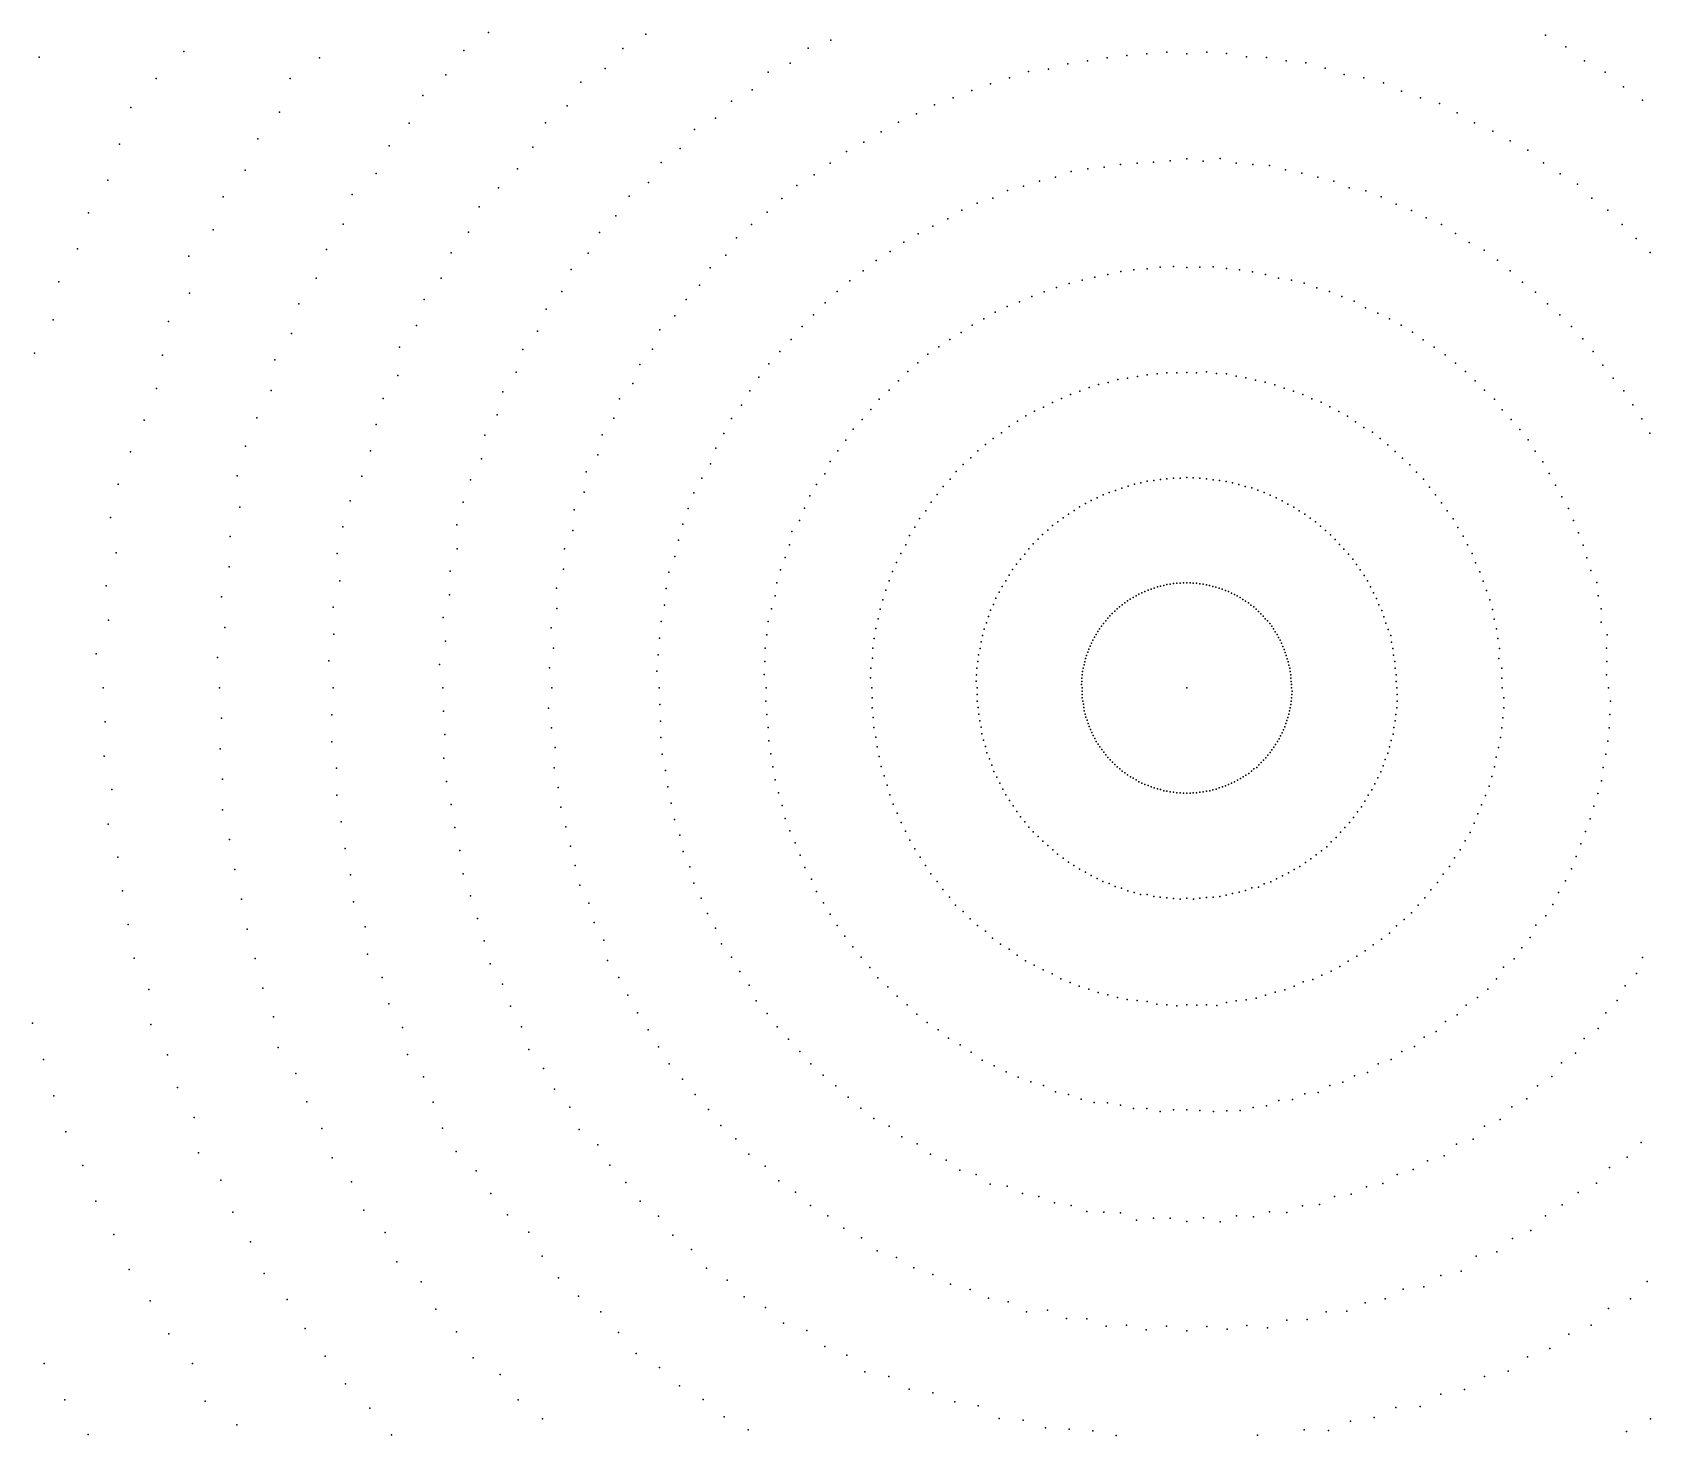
# Model space of a CAD drawing. Header units: millimetres. Extents: x -1492 to 2273, y -3124 to 2390.
# Drawn here: x -567 to 228, y -367 to 322 of the extents above; entities that cross this region are included whole.
import ezdxf

# ---------------------------------------------------------------- set-up
doc = ezdxf.new("R2010")
doc.units = ezdxf.units.MM

msp = doc.modelspace()

# ---------------------------------------------------------------- linework, layer by layer
for p in [(-342.69, 321.8, 1618.09), (-265.52, 320.96, 1622.38), (-174.77, 317.9, 1622.95), (176.13, 320.38, 1635.64), (-492.22, 312.37, 1619.26), (-354.93, 312.91, 1628.66), (-276.79, 313.95, 1630.13), (-185.78, 314.13, 1632.71), (-29.34, 310.42, 1634.53), (-19.58, 311.19, 1634.53), (-9.81, 312.02, 1636.49), (0, 311.24, 1631.58), (9.81, 312.02, 1636.49), (19.59, 311.37, 1635.51), (29.29, 309.86, 1631.58), (186.11, 314.69, 1635.64), (-563.24, 309.64, 1623.39), (-425.75, 309.33, 1619.65), (-285.49, 304.02, 1624.31), (-205.38, 302.21, 1634.66), (-194.62, 306.67, 1624.9), (-77.68, 302.55, 1637.47), (-67.9, 303.74, 1631.58), (-58.43, 306.28, 1634.53), (-48.75, 307.78, 1633.54), (-39.08, 309.34, 1634.53), (39.1, 309.53, 1635.51), (48.75, 307.78, 1633.54), (58.53, 306.83, 1637.47), (68.02, 304.29, 1634.53), (195.32, 307.77, 1630.76), (205.38, 302.21, 1634.66), (-505.87, 299.17, 1632.43), (-440.11, 299.1, 1637.72), (-363.72, 300.9, 1624.82), (-297.36, 297.36, 1637.87), (-96.35, 296.54, 1634.53), (-86.99, 299.42, 1634.53), (77.31, 301.1, 1629.61), (86.99, 299.42, 1634.53), (96.53, 297.08, 1637.47), (214.39, 295.08, 1631.73), (-374.98, 290.86, 1633.46), (-223.41, 288.02, 1630.76), (-213.36, 293.67, 1623.93), (-123.83, 286.16, 1634.53), (-114.71, 289.73, 1633.54), (-105.56, 293.19, 1633.54), (105.49, 293.02, 1632.56), (114.71, 289.73, 1633.54), (124.13, 286.85, 1638.46), (223.82, 288.54, 1633.68), (-518.28, 284.93, 1642.78), (-445.38, 282.64, 1623.45), (-304.2, 285.66, 1625.28), (-231.38, 279.69, 1623.93), (-132.6, 281.79, 1632.56), (132.84, 282.3, 1635.51), (-381.67, 277.3, 1623.86), (-314.7, 277.45, 1634), (-241.64, 274.08, 1634.66), (-150.03, 272.91, 1632.56), (-141.47, 277.65, 1633.54), (141.3, 277.32, 1631.58), (150.21, 273.23, 1634.53), (-523.96, 266.97, 1633.37), (-455.9, 269.62, 1630.11), (-391.58, 266.12, 1629.62), (-320.96, 265.52, 1622.38), (-248.63, 264.77, 1624.9), (-167.07, 263.26, 1634.53), (-158.43, 267.9, 1631.58), (158.82, 268.54, 1635.51), (167.47, 263.9, 1638.46), (-328.55, 254.85, 1619.47), (-257.91, 257.91, 1631.73), (-175.05, 257.58, 1632.56), (-48.6, 254.77, 1637.59), (-40.48, 255.56, 1633.64), (-32.47, 257.01, 1635.61), (-24.35, 257.59, 1633.64), (-16.24, 258.08, 1632.65), (-8.13, 258.77, 1634.62), (0, 259.68, 1639.56), (8.13, 258.61, 1633.64), (16.35, 259.95, 1644.5), (24.35, 257.59, 1633.64), (32.47, 257.01, 1635.61), (40.62, 256.48, 1639.56), (48.51, 254.31, 1634.62), (175.15, 257.73, 1633.54), (-529.63, 249.23, 1625.84), (-462.24, 254.12, 1623.45), (-397.86, 252.49, 1621.94), (-264.13, 248.04, 1621), (-191.34, 246.67, 1636.49), (-182.94, 251.8, 1631.58), (-80.05, 246.38, 1635.61), (-72.27, 248.77, 1635.61), (-64.39, 250.76, 1634.62), (-56.65, 253.43, 1639.56), (56.48, 252.66, 1634.62), (64.39, 250.76, 1634.62), (72.27, 248.77, 1635.61), (183.38, 252.4, 1635.51), (191.79, 247.26, 1640.42), (-473.03, 241.02, 1633.92), (-409.68, 242.28, 1638.26), (-337.8, 245.43, 1626.25), (-273.76, 241.35, 1632.71), (-198.75, 240.25, 1634.53), (-95.19, 240.43, 1632.65), (-87.91, 244.18, 1638.58), (79.76, 245.48, 1629.69), (87.86, 244.03, 1637.59), (95.48, 241.15, 1637.59), (198.87, 240.39, 1635.51), (-539.06, 233.27, 1631.49), (-347.4, 236.1, 1635.94), (-280.19, 231.79, 1626.85), (-205.95, 233.6, 1632.56), (-110.37, 234.54, 1636.6), (-102.94, 237.89, 1636.6), (102.76, 237.46, 1633.64), (110.3, 234.4, 1635.61), (117.61, 230.82, 1635.61), (206.69, 234.45, 1638.46), (-477.85, 224.86, 1625.36), (-414.15, 227.68, 1626.74), (-352.55, 223.73, 1626.25), (-288.2, 223.55, 1631.73), (-213.7, 227.57, 1636.49), (-131.87, 222.98, 1635.61), (-124.57, 226.6, 1632.65), (-117.32, 230.26, 1631.66), (125.1, 227.56, 1639.56), (131.95, 223.11, 1636.6), (213.7, 227.57, 1636.49), (-544.55, 215.6, 1626.78), (-422.34, 215.19, 1631.54), (-221.01, 221.01, 1638.46), (-138.89, 218.86, 1636.6), (138.73, 218.6, 1634.62), (146.05, 214.91, 1640.55), (220.61, 220.61, 1635.51), (-489.78, 211.95, 1642.47), (-361.11, 213.56, 1634), (-293.84, 213.49, 1624.9), (-226.2, 212.42, 1626.67), (-152.45, 209.83, 1637.59), (-145.61, 214.26, 1635.61), (-6.5, 206.82, 1637.98), (6.49, 206.57, 1636), (13, 206.64, 1638.97), (152.54, 209.96, 1638.58), (227.57, 213.7, 1636.49), (-553.6, 199.31, 1634.31), (-427.38, 201.11, 1625.78), (-365.9, 201.16, 1626.25), (-302.21, 205.38, 1634.66), (-233.89, 206.2, 1634.53), (-165.33, 199.85, 1637.59), (-158.78, 204.69, 1635.61), (-51.4, 200.18, 1636), (-45.06, 201.57, 1635.01), (-38.73, 203.01, 1636), (-32.37, 204.38, 1637.98), (-25.93, 205.29, 1637.98), (-19.45, 205.76, 1636), (-12.99, 206.52, 1637.98), (0, 206.42, 1634.01), (19.46, 205.88, 1636.99), (25.93, 205.29, 1637.98), (32.35, 204.25, 1636.99), (38.73, 203.01, 1636), (44.98, 201.21, 1632.03), (51.4, 200.18, 1636), (57.73, 198.71, 1637.98), (158.78, 204.69, 1635.61), (164.83, 199.24, 1632.65), (-489.59, 193.84, 1620.6), (-374.26, 190.69, 1635.94), (-306.67, 194.62, 1624.9), (-239.09, 197.79, 1626.67), (-171.52, 194.55, 1637.59), (-76.08, 192.16, 1636), (-70.01, 194.46, 1636), (-63.87, 196.56, 1636), (-57.66, 198.47, 1636), (63.83, 196.44, 1635.01), (70.05, 194.57, 1636.99), (76.08, 192.16, 1636), (171.21, 194.2, 1634.62), (-435.79, 188.58, 1634.42), (-314.51, 186, 1634.66), (-245.78, 190.65, 1630.6), (-183.18, 183.18, 1635.61), (-177.44, 188.96, 1636.6), (-94, 184.48, 1638.97), (-88.1, 187.23, 1637.98), (-82.03, 189.56, 1635.01), (82.18, 189.91, 1637.98), (87.84, 186.66, 1633.02), (93.77, 184.04, 1635.01), (177.12, 188.62, 1633.64), (183.18, 183.18, 1635.61), (-556.37, 180.77, 1624.9), (-499.8, 179.94, 1634.87), (-378.04, 177.89, 1627.22), (-318.66, 175.19, 1626.85), (-258.66, 175.79, 1639.44), (-251.34, 182.61, 1628.63), (-188.84, 177.34, 1635.61), (-105.27, 178, 1636.99), (-99.63, 181.22, 1636.99), (99.57, 181.11, 1636), (105.27, 178, 1636.99), (188.84, 177.34, 1635.61), (-439.42, 173.98, 1626.74), (-386.4, 167.21, 1639.81), (-194.09, 171.11, 1633.64), (-121.7, 167.51, 1638.97), (-116.24, 171.04, 1636.99), (-110.74, 174.5, 1636), (110.88, 174.71, 1637.98), (116.1, 170.83, 1635.01), (121.55, 167.3, 1636.99), (194.44, 171.42, 1636.6), (-565.67, 164.34, 1636.19), (-502.85, 163.38, 1627.26), (-447.56, 161.13, 1637.3), (-325.95, 166.08, 1636.61), (-262.16, 166.37, 1627.65), (-205.19, 159.16, 1639.56), (-199.73, 165.23, 1636.6), (-131.98, 159.54, 1638.97), (-127.13, 163.9, 1641.95), (126.83, 163.5, 1637.98), (131.9, 159.44, 1637.98), (199.6, 165.13, 1635.61), (-387.3, 153.34, 1622.38), (-329.23, 154.93, 1627.83), (-268.38, 158.72, 1634.53), (-209.96, 152.54, 1638.58), (-136.93, 155.31, 1638.97), (-33.85, 151.45, 1641.68), (-29.01, 152.07, 1637.7), (-24.2, 152.81, 1636.7), (-19.41, 153.68, 1638.7), (-14.57, 154.12, 1637.7), (-9.73, 154.6, 1638.7), (-4.86, 154.73, 1637.7), (0, 154.81, 1637.7), (4.86, 154.64, 1636.7), (9.76, 155.16, 1644.67), (14.59, 154.31, 1639.69), (19.47, 154.15, 1643.67), (24.23, 152.99, 1638.7), (29.03, 152.16, 1638.7), (33.77, 151.08, 1637.7), (136.93, 155.31, 1638.97), (204.2, 158.39, 1631.66), (209.33, 152.09, 1633.64), (-505.66, 146.91, 1620.6), (-449.48, 146.04, 1626.74), (-335.74, 145.29, 1636.61), (-271.92, 149.49, 1626.67), (-214.52, 145.79, 1637.59), (-146.14, 146.14, 1636), (-141.56, 150.75, 1636.99), (-57.06, 144.11, 1639.69), (-52.47, 145.74, 1638.7), (-47.9, 147.41, 1639.69), (-43.27, 148.93, 1640.69), (-38.5, 149.94, 1637.7), (38.52, 150.04, 1638.7), (43.22, 148.75, 1638.7), (47.84, 147.23, 1637.7), (52.44, 145.66, 1637.7), (57.02, 144.02, 1638.7), (141.56, 150.75, 1636.99), (146.14, 146.14, 1636), (214.52, 145.79, 1637.59), (-394.5, 142.03, 1633.03), (-278.49, 141.9, 1638.46), (-218.6, 138.73, 1634.62), (-155.03, 136.68, 1636), (-151.02, 141.82, 1639.97), (-74.72, 135.91, 1640.69), (-70.24, 137.85, 1636.7), (-65.91, 140.07, 1637.7), (-61.48, 142.07, 1637.7), (61.44, 141.99, 1636.7), (65.99, 140.24, 1639.69), (70.32, 138.02, 1638.7), (74.62, 135.74, 1638.7), (151.02, 141.82, 1639.97), (154.84, 136.51, 1634.01), (218.99, 138.98, 1637.59), (-511.82, 131.41, 1626.31), (-456.52, 132.63, 1636.34), (-397.82, 129.26, 1629.16), (-338.51, 134.03, 1628.81), (-281.28, 132.36, 1629.61), (-223.52, 132.19, 1639.56), (-159.24, 131.74, 1636), (-87.17, 128.27, 1640.69), (-83.1, 130.95, 1640.69), (-79.04, 133.65, 1642.68), (78.9, 133.41, 1639.69), (82.85, 130.55, 1635.71), (86.91, 127.88, 1635.71), (159.34, 131.82, 1636.99), (223.38, 132.11, 1638.58), (-344.61, 124.07, 1638.56), (-287.02, 124.2, 1639.44), (-227.29, 124.95, 1637.59), (-167.41, 121.63, 1637.98), (-163.7, 126.98, 1639.97), (-98.8, 119.43, 1639.69), (-94.94, 122.4, 1638.7), (-90.99, 125.24, 1637.7), (91.21, 125.55, 1641.68), (94.94, 122.4, 1638.7), (98.74, 119.35, 1638.7), (163.6, 126.9, 1638.97), (167.61, 121.78, 1639.97), (227.42, 125.03, 1638.58), (-518.41, 115.88, 1634.87), (-462.09, 118.64, 1642.1), (-400.73, 116.42, 1625.28), (-346.26, 112.51, 1628.81), (-289.04, 114.44, 1629.61), (-231.1, 117.75, 1637.59), (-171.25, 116.38, 1638.97), (-106.04, 112.92, 1638.7), (-102.56, 116.33, 1640.69), (102.31, 116.05, 1636.7), (105.91, 112.78, 1636.7), (171.04, 116.24, 1636.99), (-466.13, 104.19, 1644.02), (-404.91, 103.96, 1628.19), (-294.78, 106.13, 1642.38), (-233.69, 109.97, 1630.67), (-177.68, 105.08, 1634.01), (-175.03, 111.08, 1640.96), (-113.12, 106.23, 1641.68), (-109.67, 109.67, 1640.69), (109.53, 109.53, 1638.7), (112.78, 105.91, 1636.7), (174.82, 110.94, 1638.97), (177.89, 105.21, 1636), (-524.52, 100.06, 1643.43), (-351.51, 102.12, 1637.59), (-295.83, 96.12, 1630.6), (-241.88, 95.77, 1642.53), (-238.04, 103.01, 1637.59), (-181.77, 99.93, 1641.95), (-119.57, 98.92, 1641.68), (-116.19, 102.44, 1638.7), (-38, 95.98, 1640.76), (-34.9, 96.95, 1637.76), (-31.88, 98.11, 1639.76), (-28.78, 99.07, 1639.76), (-25.69, 100.04, 1641.75), (-22.5, 100.68, 1639.76), (-19.35, 101.46, 1641.75), (-16.14, 101.89, 1639.76), (-12.93, 102.35, 1639.76), (-9.71, 102.71, 1639.76), (-6.47, 102.9, 1638.76), (-3.24, 103.05, 1638.76), (0, 103.23, 1640.76), (3.24, 103.18, 1640.76), (6.48, 102.96, 1639.76), (9.7, 102.64, 1638.76), (12.91, 102.23, 1637.76), (16.13, 101.83, 1638.76), (19.32, 101.28, 1638.76), (22.5, 100.68, 1639.76), (25.66, 99.92, 1639.76), (28.75, 98.95, 1637.76), (31.9, 98.17, 1640.76), (34.92, 97.01, 1638.76), (38, 95.98, 1640.76), (116.26, 102.5, 1639.69), (119.14, 98.56, 1635.71), (181.11, 99.57, 1636), (-464.79, 88.66, 1628.66), (-410.65, 91.79, 1638.84), (-355.18, 91.19, 1640.52), (-244.77, 88.12, 1642.53), (-187.57, 88.26, 1640.96), (-185.04, 94.28, 1643.93), (-125.47, 91.16, 1640.69), (-122.47, 95, 1639.69), (-52.55, 88.85, 1640.76), (-49.73, 90.46, 1640.76), (-46.86, 91.98, 1640.76), (-43.9, 93.29, 1638.76), (-41, 94.74, 1640.76), (40.97, 94.68, 1639.76), (43.93, 93.35, 1639.76), (46.78, 91.81, 1637.76), (49.64, 90.29, 1637.76), (52.51, 88.8, 1639.76), (122.1, 94.71, 1634.71), (125.01, 90.83, 1634.71), (184.15, 93.83, 1636), (187.34, 88.16, 1638.97), (-528.32, 83.68, 1646.28), (-358.29, 80.09, 1642.47), (-300.68, 87.36, 1641.4), (-247.27, 80.34, 1641.54), (-190.02, 82.23, 1638.97), (-131.18, 83.25, 1643.67), (-128.04, 87.01, 1637.7), (-65.96, 79.73, 1644.75), (-63.31, 81.61, 1641.75), (-60.64, 83.46, 1639.76), (-58.02, 85.38, 1640.76), (-55.31, 87.16, 1640.76), (55.21, 87, 1637.76), (57.92, 85.22, 1637.76), (60.6, 83.41, 1638.76), (63.19, 81.47, 1638.76), (65.72, 79.44, 1638.76), (127.81, 86.86, 1634.71), (130.79, 83, 1638.7), (189.79, 82.13, 1636.99), (-469.55, 74.37, 1636.34), (-414.31, 79.03, 1642.72), (-301.28, 77.36, 1630.6), (-249.52, 72.49, 1640.55), (-193.79, 76.73, 1649.89), (-136.15, 74.85, 1643.67), (-133.41, 78.9, 1639.69), (-72.99, 72.99, 1640.76), (-70.75, 75.34, 1642.75), (-68.22, 77.38, 1639.76), (68.18, 77.34, 1638.76), (70.53, 75.11, 1637.76), (72.81, 72.81, 1636.76), (133.17, 78.76, 1636.7), (135.66, 74.58, 1637.7), (192.39, 76.17, 1637.98), (-525.48, 66.38, 1630.11), (-417.08, 66.06, 1644.65), (-358.06, 68.3, 1630.76), (-305.39, 68.26, 1640.42), (-251.22, 64.5, 1637.59), (-197.04, 64.02, 1639.97), (-194.93, 70.18, 1639.97), (-140.33, 66.03, 1640.69), (-137.93, 70.28, 1637.7), (-79.44, 65.72, 1638.76), (-77.53, 68.35, 1642.75), (-75.3, 70.71, 1641.75), (75.07, 70.49, 1636.76), (77.2, 68.06, 1635.77), (79.44, 65.72, 1638.76), (137.77, 70.2, 1635.71), (140.16, 65.95, 1638.7), (194.69, 70.09, 1637.98), (196.44, 63.83, 1635.01), (-469.99, 59.37, 1630.58), (-361.54, 57.26, 1637.59), (-305.91, 58.36, 1632.56), (-254.19, 56.82, 1644.5), (-199.43, 57.94, 1643.93), (-144.37, 57.16, 1642.68), (-142.42, 61.63, 1641.68), (-85.48, 58.09, 1642.75), (-83.56, 60.71, 1641.75), (-81.57, 63.27, 1640.76), (81.47, 63.19, 1638.76), (83.41, 60.6, 1638.76), (85.22, 57.92, 1637.76), (141.82, 61.37, 1634.71), (143.94, 56.99, 1637.7), (198.35, 57.63, 1635.01), (-530.38, 50.14, 1639.62), (-415.74, 52.52, 1632.06), (-309.44, 49.01, 1642.38), (-255.54, 48.75, 1642.53), (-201.15, 51.65, 1643.93), (-147.68, 47.98, 1642.68), (-146.01, 52.57, 1641.68), (-90.51, 49.76, 1641.75), (-88.85, 52.55, 1640.76), (-87.16, 55.31, 1640.76), (-18.97, 47.92, 1640.19), (-17.47, 48.53, 1641.19), (-15.94, 49.05, 1641.19), (-14.41, 49.59, 1643.19), (-12.83, 49.96, 1641.19), (-11.25, 50.33, 1641.19), (-9.68, 50.75, 1644.19), (-8.06, 50.91, 1640.19), (-6.47, 51.2, 1642.19), (-4.86, 51.41, 1643.19), (-3.24, 51.51, 1642.19), (-1.62, 51.64, 1644.19), (0, 51.54, 1640.19), (1.62, 51.55, 1641.19), (3.24, 51.44, 1640.19), (4.86, 51.41, 1643.19), (6.46, 51.14, 1640.19), (8.07, 50.97, 1642.19), (9.67, 50.69, 1642.19), (11.26, 50.36, 1642.19), (12.8, 49.86, 1638.19), (14.37, 49.47, 1639.19), (15.93, 49.02, 1640.19), (17.46, 48.5, 1640.19), (18.96, 47.9, 1639.19), (87.05, 55.24, 1638.76), (88.8, 52.51, 1639.76), (90.24, 49.61, 1636.76), (145.57, 52.41, 1636.7), (147.23, 47.84, 1637.7), (201.27, 51.68, 1644.93), (-473.85, 44.79, 1638.26), (-361.86, 45.71, 1631.73), (-256.33, 40.6, 1638.58), (-201.94, 45.14, 1637.98), (-149.11, 43.32, 1642.68), (-94.79, 41.02, 1641.75), (-93.63, 44.06, 1644.75), (-92.14, 46.95, 1643.75), (-32.92, 39.79, 1643.19), (-31.67, 40.83, 1644.19), (-30.35, 41.78, 1643.19), (-29.01, 42.68, 1642.19), (-27.69, 43.63, 1644.19), (-26.27, 44.42, 1642.19), (-24.88, 45.25, 1643.19), (-23.44, 46.01, 1643.19), (-22, 46.75, 1644.19), (-20.48, 47.33, 1641.19), (20.47, 47.31, 1640.19), (21.92, 46.58, 1638.19), (23.39, 45.9, 1639.19), (24.82, 45.14, 1639.19), (26.22, 44.34, 1639.19), (27.57, 43.44, 1637.19), (28.94, 42.58, 1638.19), (30.32, 41.73, 1641.19), (31.55, 40.68, 1638.19), (32.88, 39.74, 1641.19), (91.75, 46.75, 1636.76), (93.23, 43.87, 1637.76), (94.39, 40.85, 1634.77), (148.75, 43.22, 1638.7), (201.94, 45.14, 1637.98), (-529.23, 33.3, 1632.01), (-418.92, 39.6, 1638.84), (-365.07, 34.51, 1640.52), (-309.16, 39.06, 1633.54), (-257.94, 32.59, 1641.54), (-205.49, 32.55, 1646.91), (-203.75, 38.87, 1641.95), (-151.54, 33.87, 1642.68), (-150.4, 38.62, 1642.68), (-98.23, 31.92, 1641.75), (-97.24, 35.01, 1642.75), (-96.33, 38.14, 1646.74), (-39.74, 32.88, 1641.19), (-38.76, 34.17, 1644.19), (-37.69, 35.39, 1645.19), (-36.54, 36.54, 1644.19), (-35.33, 37.62, 1642.19), (-34.17, 38.76, 1644.19), (34.02, 38.59, 1637.19), (35.22, 37.51, 1637.19), (36.36, 36.36, 1636.19), (37.57, 35.28, 1640.19), (38.57, 34, 1636.19), (39.72, 32.86, 1640.19), (95.86, 37.95, 1638.76), (96.83, 34.86, 1635.77), (150.13, 38.55, 1639.69), (150.99, 33.75, 1636.7), (203.38, 38.8, 1638.97), (203.39, 32.21, 1630.04), (-472.23, 29.71, 1628.66), (-418.71, 26.34, 1634), (-311.91, 29.48, 1642.38), (-258.84, 24.47, 1641.54), (-206.04, 26.03, 1643.93), (-153.46, 24.31, 1643.67), (-152.53, 29.1, 1642.68), (-100.29, 25.75, 1645.75), (-99.37, 28.87, 1644.75), (-45.28, 24.89, 1644.19), (-44.45, 26.29, 1643.19), (-43.68, 27.72, 1646.19), (-42.74, 29.04, 1644.19), (-41.78, 30.35, 1643.19), (-40.8, 31.65, 1643.19), (40.73, 31.59, 1640.19), (41.73, 30.32, 1641.19), (42.61, 28.95, 1639.19), (43.49, 27.6, 1639.19), (44.37, 26.24, 1640.19), (45.06, 24.77, 1636.19), (97.76, 31.76, 1633.77), (98.83, 28.71, 1635.77), (100.17, 25.72, 1643.75), (152.07, 29.01, 1637.7), (152.72, 24.19, 1635.71), (206.41, 26.08, 1646.91), (-535.26, 16.82, 1648.18), (-363.8, 22.89, 1630.76), (-310.81, 19.55, 1632.56), (-259.48, 16.32, 1641.54), (-206.88, 19.56, 1644.93), (-154.15, 19.47, 1643.67), (-102.2, 16.19, 1644.75), (-101.46, 19.35, 1641.75), (-100.86, 22.55, 1642.75), (-49.17, 15.98, 1645.19), (-48.59, 17.49, 1643.19), (-48.01, 19.01, 1643.19), (-47.42, 20.52, 1644.19), (-46.72, 21.99, 1643.19), (-46.04, 23.46, 1644.19), (45.87, 23.37, 1638.19), (46.55, 21.91, 1637.19), (47.19, 20.42, 1636.19), (47.84, 18.94, 1637.19), (48.32, 17.4, 1634.19), (100.56, 22.48, 1637.76), (101.15, 19.3, 1636.76), (101.52, 16.08, 1633.77), (153.59, 19.4, 1637.7), (206.01, 19.47, 1637.98), (-475.72, 14.95, 1638.26), (-421.07, 13.23, 1640.78), (-366.73, 11.52, 1641.49), (-312.77, 9.83, 1640.42), (-260.18, 8.18, 1643.51), (-207.02, 13.02, 1641.95), (-155.07, 9.76, 1643.67), (-154.31, 14.59, 1639.69), (-103.02, 9.74, 1644.75), (-102.6, 12.96, 1643.75), (-51.13, 8.1, 1647.19), (-50.79, 9.69, 1645.19), (-50.4, 11.26, 1643.19), (-50.08, 12.86, 1645.19), (-49.62, 14.42, 1644.19), (48.87, 15.88, 1635.19), (49.38, 14.35, 1636.19), (49.83, 12.8, 1637.19), (50.18, 11.22, 1636.19), (50.57, 9.65, 1638.19), (50.79, 8.04, 1636.19), (102.16, 12.91, 1636.76), (102.27, 9.67, 1632.77), (153.28, 14.49, 1628.74), (154.69, 9.73, 1639.69), (206.27, 12.98, 1636), (-531.82, 0, 1636.77), (-474.84, 0, 1634.42), (-419.04, 0, 1632.06), (-365.17, 0, 1633.68), (-311.62, 0, 1633.54), (-258.9, 0, 1634.62), (-207.45, 6.52, 1642.94), (-206.43, 0, 1634.01), (-155.2, 4.88, 1642.68), (-154.53, 0, 1634.71), (-103.3, 3.25, 1642.75), (-103.21, 6.49, 1643.75), (-102.92, 0, 1635.77), (-51.64, 1.62, 1644.19), (-51.51, 3.24, 1642.19), (-51.5, 4.87, 1646.19), (-51.39, 0, 1635.19), (-51.26, 6.48, 1644.19), (0, 0, 1637), (51.04, 6.45, 1637.19), (51.16, 4.84, 1635.19), (51.35, 3.23, 1637.19), (51.36, 1.61, 1635.19), (51.39, 0, 1635.19), (102.8, 3.23, 1634.77), (102.9, 6.47, 1638.76), (103.1, 0, 1638.76), (154.73, 4.86, 1637.7), (154.81, 0, 1637.7), (206.07, 6.48, 1632.03), (207.05, 0, 1638.97), (-206.57, -6.49, 1636), (-154.45, -4.85, 1634.71), (-102.84, -6.47, 1637.76), (-102.8, -3.23, 1634.77), (-51.33, -1.61, 1634.19), (-51.26, -3.22, 1634.19), (-51.25, -4.84, 1638.19), (-50.98, -6.44, 1635.19), (0, 0, 1635), (0, 0, 1638), (0, 0, 1639), (0, 0, 1636), (0, 0, 1636), (0, 0, 1637), (0, 0, 1636), (0, 0, 1637), (0, 0, 1635), (0, 0, 1638), (0, 0, 1637), (0, 0, 1636), (0, 0, 1636), (0, 0, 1638), (0, 0, 1638), (0, 0, 1639), (0, 0, 1640), (0, 0, 1640), (0, 0, 1639), (0, 0, 1639), (0, 0, 1640), (0, 0, 1642), (0, 0, 1640), (0, 0, 1642), (0, 0, 1637), (0, 0, 1641), (0, 0, 1639), (0, 0, 1638), (0, 0, 1639), (0, 0, 1641), (0, 0, 1640), (0, 0, 1640), (0, 0, 1642), (0, 0, 1640), (0, 0, 1640), (0, 0, 1643), (0, 0, 1639), (0, 0, 1642), (0, 0, 1643), (0, 0, 1640), (0, 0, 1643), (0, 0, 1641), (0, 0, 1645), (0, 0, 1643), (0, 0, 1642), (0, 0, 1640), (0, 0, 1645), (0, 0, 1641), (0, 0, 1643), (0, 0, 1641), (0, 0, 1643), (0, 0, 1642), (0, 0, 1644), (0, 0, 1645), (0, 0, 1641), (0, 0, 1644), (0, 0, 1641), (0, 0, 1644), (0, 0, 1640), (0, 0, 1642), (0, 0, 1644), (0, 0, 1645), (0, 0, 1645), (0, 0, 1645), (0, 0, 1643), (0, 0, 1643), (0, 0, 1643), (0, 0, 1645), (0, 0, 1643), (0, 0, 1642), (0, 0, 1648), (0, 0, 1645), (0, 0, 1645), (0, 0, 1644), (0, 0, 1643), (0, 0, 1643), (0, 0, 1645), (0, 0, 1644), (0, 0, 1646), (0, 0, 1644), (0, 0, 1645), (0, 0, 1643), (0, 0, 1648), (0, 0, 1647), (0, 0, 1644), (0, 0, 1645), (0, 0, 1647), (0, 0, 1644), (0, 0, 1647), (0, 0, 1646), (0, 0, 1644), (0, 0, 1646), (0, 0, 1644), (0, 0, 1646), (0, 0, 1648), (0, 0, 1645), (0, 0, 1643), (0, 0, 1645), (0, 0, 1645), (51.33, -6.48, 1646.19), (51.44, -4.86, 1644.19), (51.6, -3.25, 1645.19), (51.71, -1.62, 1646.19), (103.28, -6.5, 1644.75), (103.37, -3.25, 1643.75), (155.67, -4.89, 1647.66), (208.08, -6.54, 1647.9), (-473.77, -14.89, 1631.54), (-419.58, -13.19, 1634.97), (-364.77, -11.46, 1632.71), (-313.33, -9.85, 1643.37), (-258.62, -8.13, 1633.64), (-206.14, -12.97, 1635), (-154.41, -9.71, 1636.7), (-153.93, -14.55, 1635.71), (-102.39, -9.68, 1634.77), (-102.1, -12.9, 1635.77), (-50.72, -8.03, 1634.19), (-50.54, -9.64, 1637.19), (-50.27, -11.24, 1639.19), (-49.87, -12.8, 1638.19), (-49.44, -14.36, 1638.19), (49.71, -14.44, 1647.19), (50.08, -12.86, 1645.19), (50.52, -11.29, 1647.19), (50.82, -9.69, 1646.19), (51.1, -8.09, 1646.19), (102.66, -12.97, 1644.75), (103.14, -9.75, 1646.74), (155.25, -14.67, 1649.65), (155.72, -9.8, 1650.64), (207.77, -13.07, 1647.9), (-530.94, -16.69, 1634.87), (-364.23, -22.92, 1632.71), (-311.75, -19.61, 1637.47), (-258.39, -16.26, 1634.62), (-205.51, -19.43, 1634.01), (-153.59, -19.4, 1637.7), (-101.58, -16.09, 1634.77), (-100.97, -19.26, 1633.77), (-100.5, -22.46, 1636.76), (-48.93, -15.9, 1637.19), (-48.41, -17.43, 1637.19), (-47.9, -18.96, 1639.19), (-47.22, -20.43, 1637.19), (-46.64, -21.95, 1640.19), (-45.84, -23.36, 1637.19), (46.1, -23.49, 1646.19), (46.81, -22.03, 1646.19), (47.48, -20.55, 1646.19), (48.19, -19.08, 1649.19), (48.71, -17.53, 1647.19), (49.17, -15.98, 1645.19), (101.29, -22.64, 1649.74), (101.65, -19.39, 1644.75), (102.39, -16.22, 1647.74), (154.71, -19.54, 1649.65), (207.38, -19.6, 1648.89), (-474.46, -29.85, 1636.34), (-419.71, -26.41, 1637.87), (-310.05, -29.31, 1632.56), (-258.22, -24.41, 1637.59), (-205.17, -25.92, 1636.99), (-152.53, -24.16, 1633.72), (-151.88, -28.97, 1635.71), (-99.8, -25.62, 1637.76), (-98.77, -28.69, 1634.77), (-45.14, -24.82, 1639.19), (-44.37, -26.24, 1640.19), (-43.47, -27.59, 1638.19), (-42.66, -28.99, 1641.19), (-41.65, -30.26, 1638.19), (-40.73, -31.59, 1640.19), (40.93, -31.75, 1648.19), (41.75, -30.33, 1642.19), (42.76, -29.06, 1645.19), (43.63, -27.69, 1644.19), (44.56, -26.35, 1647.19), (45.33, -24.92, 1646.19), (99.55, -28.92, 1647.74), (100.35, -25.77, 1646.74), (152.99, -29.18, 1647.66), (154.02, -24.39, 1649.65), (206.66, -26.11, 1648.89), (-531.39, -33.43, 1638.67), (-417.43, -39.46, 1633.03), (-364.64, -34.47, 1638.56), (-310.46, -39.22, 1640.42), (-257.48, -32.53, 1638.57), (-204.13, -32.33, 1636), (-203.14, -38.75, 1636.99), (-150.9, -33.73, 1635.71), (-149.95, -38.5, 1637.7), (-98.12, -31.88, 1639.76), (-96.89, -34.88, 1636.76), (-95.69, -37.89, 1635.77), (-39.69, -32.84, 1639.19), (-38.64, -34.07, 1639.19), (-37.53, -35.24, 1638.19), (-36.36, -36.36, 1636.19), (-35.26, -37.55, 1639.19), (-34.09, -38.67, 1640.19), (-32.8, -39.64, 1637.19), (34.38, -38.99, 1654.18), (35.44, -37.74, 1647.19), (36.56, -36.56, 1645.19), (37.74, -35.44, 1647.19), (38.85, -34.25, 1648.19), (39.79, -32.92, 1643.19), (96.39, -38.16, 1647.74), (97.42, -35.07, 1645.75), (98.65, -32.05, 1648.74), (151.13, -38.8, 1650.64), (151.91, -33.96, 1646.66), (204.49, -39.01, 1647.9), (205.74, -32.59, 1648.89), (-473.29, -44.74, 1636.34), (-363.38, -45.9, 1638.56), (-255.87, -40.53, 1635.61), (-201.94, -45.14, 1637.98), (-148.48, -43.14, 1635.71), (-94.62, -40.95, 1638.76), (-93.23, -43.87, 1637.76), (-91.81, -46.78, 1637.76), (-31.63, -40.78, 1642.19), (-30.3, -41.7, 1640.19), (-29.01, -42.68, 1642.19), (-27.65, -43.57, 1642.19), (-26.24, -44.37, 1640.19), (-24.83, -45.17, 1640.19), (-23.44, -46.01, 1643.19), (-22, -46.75, 1644.19), (-20.51, -47.39, 1643.19), (20.53, -47.45, 1645.19), (22, -46.75, 1644.19), (23.46, -46.04, 1644.19), (24.91, -45.31, 1645.19), (26.33, -44.53, 1646.19), (27.7, -43.65, 1645.19), (29.06, -42.76, 1645.19), (30.46, -41.93, 1649.19), (31.75, -40.93, 1648.19), (32.92, -39.79, 1643.19), (92.37, -47.06, 1647.74), (93.8, -44.14, 1647.74), (95.26, -41.22, 1649.74), (149.75, -43.51, 1649.65), (203.65, -45.52, 1651.87), (-527.61, -49.87, 1631.06), (-417.22, -52.71, 1637.87), (-308.52, -48.86, 1637.47), (-254.77, -48.6, 1637.59), (-200.43, -51.46, 1637.98), (-147.05, -47.78, 1635.71), (-145.74, -52.47, 1638.69), (-90.24, -49.61, 1636.76), (-88.8, -52.52, 1639.76), (-87, -55.21, 1637.76), (-18.99, -47.96, 1641.19), (-17.49, -48.59, 1643.19), (-15.95, -49.08, 1642.19), (-14.39, -49.53, 1641.19), (-12.8, -49.84, 1637.19), (-11.27, -50.43, 1644.19), (-9.68, -50.73, 1643.19), (-8.08, -51.04, 1644.19), (-6.47, -51.2, 1642.19), (-4.87, -51.54, 1647.19), (-3.24, -51.51, 1642.19), (-1.62, -51.65, 1644.19), (0, -51.64, 1643.19), (1.62, -51.65, 1644.19), (3.24, -51.54, 1643.19), (4.87, -51.47, 1645.19), (6.47, -51.23, 1643.19), (8.08, -51.04, 1644.19), (9.67, -50.69, 1642.19), (11.28, -50.46, 1645.19), (12.86, -50.08, 1645.19), (14.42, -49.62, 1644.19), (15.96, -49.11, 1643.19), (17.5, -48.62, 1644.19), (19.02, -48.04, 1644.19), (87.48, -55.51, 1646.74), (89.07, -52.68, 1644.75), (90.84, -49.94, 1647.74), (146.63, -52.79, 1648.65), (148.4, -48.22, 1650.64), (201.76, -51.8, 1648.89), (-473.31, -59.79, 1642.1), (-361.11, -57.19, 1635.64), (-307.2, -58.6, 1639.44), (-253.12, -56.58, 1637.59), (-198.59, -57.7, 1636.99), (-144.02, -57.02, 1638.69), (-142.16, -61.52, 1638.69), (-85.22, -57.92, 1637.76), (-83.46, -60.64, 1639.76), (-81.62, -63.31, 1641.75), (81.91, -63.54, 1647.74), (83.77, -60.86, 1645.75), (85.79, -58.31, 1648.74), (142.85, -61.82, 1646.66), (144.73, -57.3, 1646.66), (199.91, -58.08, 1647.9), (-529.47, -66.89, 1642.47), (-415.11, -65.75, 1636.91), (-359.35, -68.55, 1636.61), (-304.84, -68.14, 1637.47), (-251.37, -64.54, 1638.57), (-197.04, -64.02, 1639.97), (-194.81, -70.14, 1638.97), (-140.25, -65.99, 1639.69), (-138.1, -70.37, 1639.69), (-79.44, -65.72, 1638.76), (-77.48, -68.31, 1641.75), (-75.3, -70.71, 1641.75), (75.43, -70.84, 1644.75), (77.67, -68.47, 1645.75), (79.88, -66.08, 1647.74), (139.19, -70.92, 1652.63), (141.1, -66.4, 1649.65), (195.75, -70.48, 1646.91), (197.99, -64.33, 1647.9), (-469.82, -74.41, 1637.3), (-413.09, -78.8, 1637.87), (-302.55, -77.68, 1637.47), (-248.77, -72.27, 1635.61), (-192.16, -76.08, 1636), (-135.91, -74.72, 1640.69), (-133.41, -78.9, 1639.69), (-72.95, -72.95, 1639.76), (-70.62, -75.2, 1639.76), (-68.18, -77.34, 1638.76), (68.72, -77.95, 1651.73), (70.92, -75.52, 1646.74), (73.35, -73.35, 1648.74), (134.3, -79.43, 1650.64), (136.65, -75.12, 1649.65), (193.44, -76.59, 1646.91), (-524.66, -83.1, 1634.87), (-356.8, -79.76, 1635.64), (-300.14, -87.2, 1638.45), (-247.12, -80.29, 1640.55), (-189.79, -82.13, 1636.99), (-130.79, -83, 1638.69), (-128.2, -87.12, 1639.69), (-65.8, -79.54, 1640.76), (-63.35, -81.67, 1642.75), (-60.71, -83.56, 1641.75), (-58.09, -85.48, 1642.75), (-55.35, -87.21, 1641.75), (58.23, -85.69, 1646.74), (61.01, -83.97, 1649.74), (63.5, -81.86, 1646.74), (66.16, -79.97, 1649.74), (131.43, -83.4, 1646.66), (191.17, -82.73, 1648.89), (-467.26, -89.13, 1637.3), (-410.41, -91.74, 1637.87), (-355.18, -91.19, 1640.52), (-243.89, -87.81, 1636.6), (-187.46, -88.21, 1639.97), (-184.26, -93.89, 1636.99), (-125.62, -91.27, 1642.68), (-122.47, -95, 1639.69), (-52.64, -89.02, 1643.75), (-49.76, -90.51, 1641.75), (-46.95, -92.14, 1643.75), (-44.01, -93.52, 1642.75), (-41.1, -94.97, 1644.75), (41.22, -95.26, 1649.74), (44.06, -93.63, 1644.75), (47.01, -92.26, 1645.75), (49.91, -90.79, 1646.74), (52.74, -89.18, 1646.74), (55.58, -87.58, 1648.74), (125.93, -91.49, 1646.66), (128.97, -87.65, 1649.65), (185.94, -94.74, 1651.87), (188.82, -88.85, 1651.87), (-522.4, -99.65, 1636.77), (-351.51, -102.12, 1637.59), (-297.97, -96.82, 1642.38), (-241.88, -95.77, 1642.53), (-238.32, -103.13, 1639.56), (-181.66, -99.87, 1640.96), (-119.64, -98.98, 1642.68), (-116.48, -102.69, 1642.68), (-38, -95.98, 1640.76), (-35.07, -97.42, 1645.75), (-31.94, -98.3, 1642.75), (-28.92, -99.55, 1647.74), (-25.77, -100.35, 1646.74), (-22.67, -101.42, 1651.73), (-19.34, -101.4, 1640.76), (-16.21, -102.33, 1646.74), (-12.97, -102.66, 1644.75), (-9.74, -103.02, 1644.75), (0, -103.23, 1640.76), (6.49, -103.15, 1642.75), (9.73, -102.89, 1642.75), (12.97, -102.66, 1644.75), (16.22, -102.39, 1647.74), (19.41, -101.77, 1646.74), (22.55, -100.86, 1642.75), (25.73, -100.23, 1644.75), (28.91, -99.49, 1646.74), (31.9, -98.18, 1640.76), (35.18, -97.72, 1650.74), (38.09, -96.21, 1644.75), (116.83, -103, 1647.66), (119.79, -99.1, 1644.67), (123.07, -95.46, 1647.66), (182.54, -100.35, 1648.89), (-463.95, -103.71, 1636.34), (-409.01, -105.02, 1644.65), (-293.55, -105.68, 1635.51), (-235.25, -110.7, 1641.54), (-178.33, -105.46, 1639.97), (-175.03, -111.08, 1640.96), (-113.54, -106.62, 1647.66), (-109.8, -109.8, 1642.68), (-6.5, -103.34, 1645.75), (-3.26, -103.62, 1647.74), (3.26, -103.62, 1647.74), (110.33, -110.33, 1650.64), (113.61, -106.68, 1648.65), (179.73, -106.29, 1652.86), (-519.61, -116.15, 1638.67), (-461.28, -118.44, 1639.22), (-403.36, -117.19, 1635.94), (-348.13, -113.11, 1637.59), (-290.95, -115.2, 1640.42), (-231.38, -117.89, 1639.56), (-171.56, -116.59, 1641.95), (-106.36, -113.26, 1643.67), (-102.75, -116.55, 1643.67), (103, -116.83, 1647.66), (106.81, -113.74, 1650.64), (171.46, -116.52, 1640.96), (176.3, -111.88, 1652.86), (-344.82, -124.14, 1639.54), (-286.16, -123.83, 1634.53), (-228.38, -125.56, 1645.49), (-167.81, -121.92, 1641.95), (-98.8, -119.43, 1639.69), (-95.29, -122.84, 1644.67), (-91.33, -125.7, 1643.67), (91.6, -126.08, 1648.65), (95.63, -123.29, 1650.64), (99.52, -120.3, 1651.64), (168.62, -122.51, 1649.89), (-516.61, -132.64, 1641.52), (-457.33, -132.87, 1639.22), (-402.08, -130.64, 1646.59), (-284.33, -133.8, 1647.3), (-223.52, -132.19, 1639.56), (-163.9, -127.13, 1641.95), (-159.73, -132.14, 1640.96), (-87.17, -128.27, 1640.69), (-83.25, -131.19, 1643.67), (-79.19, -133.9, 1645.66), (79.28, -134.06, 1647.66), (83.56, -131.66, 1649.65), (87.65, -128.97, 1649.65), (160.79, -133.02, 1651.87), (164.49, -127.59, 1647.9), (223.79, -132.35, 1641.54), (-394.97, -142.2, 1634.97), (-341.96, -135.39, 1645.4), (-278.82, -142.07, 1640.42), (-219.39, -139.23, 1640.55), (-155.59, -137.17, 1641.95), (-151.57, -142.34, 1645.92), (-74.85, -136.15, 1643.67), (-70.54, -138.44, 1643.67), (-66.07, -140.42, 1641.68), (-61.78, -142.77, 1645.66), (66.32, -140.93, 1647.66), (70.84, -139.03, 1650.64), (75.17, -136.73, 1650.64), (152.12, -142.85, 1651.87), (155.5, -137.09, 1640.96), (220.84, -140.15, 1651.41), (-509.52, -148.03, 1632.96), (-453.46, -147.34, 1641.14), (-335.94, -145.37, 1637.59), (-274.39, -150.84, 1641.4), (-214.78, -145.96, 1639.56), (-146.76, -146.76, 1642.94), (-57.27, -144.64, 1645.66), (-52.73, -146.45, 1646.66), (-48.04, -147.86, 1644.67), (-43.45, -149.57, 1647.66), (-38.69, -150.68, 1645.66), (38.71, -150.77, 1646.66), (43.4, -149.38, 1645.66), (48.13, -148.13, 1647.66), (52.73, -146.45, 1646.66), (57.09, -144.2, 1640.69), (61.93, -143.11, 1649.65), (147.82, -147.82, 1654.85), (215.17, -146.23, 1642.53), (-391.7, -155.08, 1640.78), (-332, -156.23, 1641.49), (-211.35, -153.56, 1649.44), (-142.08, -151.3, 1642.94), (-137.17, -155.59, 1641.95), (-33.98, -152, 1647.66), (-29.17, -152.9, 1646.66), (-24.29, -153.37, 1642.68), (-19.44, -153.87, 1640.69), (-14.67, -155.15, 1648.65), (-9.79, -155.63, 1649.65), (-4.9, -156.05, 1651.64), (0, -155.56, 1645.66), (4.89, -155.67, 1647.66), (9.79, -155.63, 1649.65), (14.73, -155.81, 1655.62), (19.51, -154.43, 1646.66), (24.34, -153.65, 1645.66), (29.2, -153.08, 1648.65), (34.04, -152.27, 1650.64), (137.26, -155.69, 1642.94), (142.77, -152.03, 1650.88), (211.23, -153.46, 1648.45), (-566.65, -164.63, 1639.01), (-508.43, -165.2, 1645.33), (-448.35, -161.41, 1640.18), (-385.04, -166.62, 1634), (-326.54, -166.38, 1639.54), (-269.67, -159.48, 1642.38), (-205.93, -159.74, 1645.49), (-201.05, -166.32, 1647.46), (-132.46, -160.12, 1644.93), (-127.44, -164.3, 1645.92), (127.06, -163.8, 1640.96), (132.7, -160.4, 1647.9), (205.68, -159.54, 1643.51), (-264.37, -167.77, 1641.4), (-195.49, -172.35, 1645.49), (-122, -167.91, 1642.94), (-116.87, -171.97, 1645.92), (116.52, -171.46, 1640.96), (122.51, -168.62, 1649.89), (195.14, -172.04, 1642.53), (202.02, -167.12, 1655.37), (-561.2, -182.35, 1639.01), (-500.38, -180.15, 1636.77), (-445.91, -176.55, 1650.74), (-382.54, -180.01, 1646.59), (-322.87, -177.5, 1648.32), (-259.28, -176.21, 1643.37), (-189.98, -178.41, 1645.49), (-111.21, -175.24, 1642.94), (-105.78, -178.87, 1644.93), (100.29, -182.43, 1647.9), (105.53, -178.43, 1640.96), (111.75, -176.09, 1650.88), (190.9, -179.26, 1653.39), (-437.33, -189.25, 1640.18), (-315.82, -186.78, 1641.49), (-254.07, -184.6, 1646.31), (-184.51, -184.51, 1647.46), (-178.51, -190.1, 1646.48), (-100.47, -182.76, 1650.88), (-94.51, -185.49, 1647.9), (-88.69, -188.48, 1648.89), (82.38, -190.37, 1641.95), (88.8, -188.71, 1650.88), (94.06, -184.6, 1639.97), (183.96, -183.96, 1642.53), (-495.33, -196.12, 1639.62), (-374.7, -190.92, 1637.87), (-310.35, -196.96, 1644.42), (-247.56, -192.02, 1642.38), (-172.25, -195.38, 1644.5), (-82.68, -191.06, 1647.9), (-76.54, -193.33, 1645.92), (-70.26, -195.16, 1641.95), (-64.41, -198.23, 1649.89), (64.52, -198.59, 1652.86), (70.26, -195.16, 1641.95), (76.64, -193.56, 1647.9), (172.15, -195.26, 1643.51), (179.16, -190.78, 1652.4), (-556.15, -200.23, 1641.84), (-431.92, -203.25, 1643.06), (-369.83, -203.31, 1643.69), (-302.75, -205.75, 1637.59), (-241.26, -199.59, 1641.4), (-166.23, -200.93, 1646.48), (-160.02, -206.3, 1648.45), (-57.98, -199.55, 1644.93), (-51.83, -201.88, 1649.89), (-45.49, -203.53, 1650.88), (-38.84, -203.63, 1640.96), (-32.45, -204.87, 1641.95), (-26.08, -206.41, 1646.91), (-19.52, -206.51, 1641.95), (32.63, -205.99, 1650.88), (39.13, -205.11, 1652.86), (45.28, -202.55, 1642.94), (51.87, -202, 1650.88), (57.91, -199.31, 1642.94), (159.54, -205.68, 1643.51), (166.92, -201.78, 1653.39), (-487.23, -210.84, 1633.91), (-234.73, -206.94, 1640.42), (-153.56, -211.35, 1649.44), (-13.08, -207.89, 1648.89), (-6.51, -207.07, 1639.97), (0, -207.18, 1639.97), (6.52, -207.45, 1642.94), (13.08, -207.89, 1648.89), (19.62, -207.51, 1649.89), (26.2, -207.41, 1654.85), (153.93, -211.86, 1653.39), (-550.22, -217.85, 1643.72), (-424.58, -216.34, 1640.18), (-365.4, -216.1, 1653.37), (-298.26, -216.7, 1649.3), (-228.66, -214.73, 1644.35), (-221.41, -221.41, 1641.4), (-146.14, -215.04, 1641.54), (-139.82, -220.31, 1647.46), (140.57, -221.5, 1656.35), (146.23, -215.17, 1642.53), (-485.12, -228.28, 1650.08), (-358.64, -227.6, 1654.34), (-289.06, -224.22, 1636.61), (-214.98, -228.93, 1646.31), (-132.35, -223.79, 1641.54), (-125.78, -228.79, 1648.45), (126.31, -229.75, 1655.37), (132.43, -223.92, 1642.53), (216.27, -230.3, 1656.14), (223.13, -223.13, 1654.17), (-541.86, -234.49, 1639.95), (-419.53, -230.64, 1647.86), (-348.85, -237.07, 1642.72), (-283.22, -234.3, 1644.42), (-206.94, -234.73, 1640.42), (-118.11, -231.8, 1642.53), (-111.37, -236.67, 1651.41), (111.23, -236.38, 1649.44), (118.25, -232.07, 1644.5), (207.56, -235.43, 1645.33), (-474.13, -241.58, 1637.72), (-409.92, -242.43, 1639.22), (-275.39, -242.79, 1642.47), (-200.18, -241.98, 1646.31), (-103.38, -238.9, 1643.51), (-96.46, -243.63, 1654.38), (-88.07, -244.62, 1641.54), (88.18, -244.92, 1643.51), (96.29, -243.19, 1651.41), (103.38, -238.9, 1643.51), (201.14, -243.14, 1654.17), (-535.46, -251.97, 1643.72), (-341.63, -248.21, 1644.65), (-268.27, -251.92, 1646.37), (-192.02, -247.56, 1642.38), (-184.6, -254.07, 1646.31), (-80.63, -248.16, 1647.46), (-72.54, -249.67, 1641.54), (-64.89, -252.74, 1647.46), (-56.78, -254.04, 1643.51), (56.82, -254.19, 1644.5), (65.13, -253.65, 1653.39), (72.54, -249.67, 1641.54), (80.73, -248.46, 1649.44), (184.38, -253.77, 1644.35), (192.14, -247.71, 1643.37), (-468.2, -257.4, 1644.38), (-403.99, -256.38, 1646.9), (-333.47, -258.66, 1643.69), (-259.3, -259.3, 1640.52), (-176.1, -259.13, 1642.38), (-49.01, -256.93, 1651.41), (-40.75, -257.26, 1644.5), (-32.55, -257.63, 1639.56), (-24.69, -261.18, 1656.35), (-16.37, -260.26, 1646.48), (-8.18, -260.34, 1644.5), (0, -261.87, 1653.39), (8.18, -260.18, 1643.51), (16.49, -262.14, 1658.33), (24.5, -259.15, 1643.51), (32.8, -259.65, 1652.4), (40.72, -257.1, 1643.51), (49.13, -257.54, 1655.37), (176.1, -259.13, 1642.38), (-526.67, -268.35, 1641.84), (-393.43, -267.37, 1637.3), (-322.88, -267.11, 1632.06), (-252.22, -268.58, 1648.32), (-168.28, -265.16, 1646.31), (-159.68, -269.99, 1644.35), (168.98, -266.27, 1653.19), (-459.62, -271.82, 1643.43), (-243.08, -275.72, 1644.42), (-151.93, -276.36, 1653.19), (152.2, -276.85, 1656.14), (159.87, -270.32, 1646.31), (-519.17, -285.42, 1645.6), (-387.77, -281.73, 1649.78), (-316.38, -278.93, 1642.72), (-235.69, -284.9, 1654.18), (-142.49, -279.65, 1645.33), (-133.96, -284.67, 1649.26), (142.15, -278.99, 1641.4), (-452.94, -287.45, 1651.03), (-375.86, -291.55, 1637.3), (-308.37, -289.58, 1647.56), (-225.55, -290.78, 1646.37), (-124.58, -287.88, 1644.35), (-115.89, -292.7, 1650.24), (116.37, -293.91, 1657.12), (124.8, -288.39, 1647.3), (134.75, -286.37, 1659.08), (225.96, -291.3, 1649.3), (-508.78, -300.89, 1641.84), (-441.65, -300.14, 1643.43), (-298.59, -298.59, 1644.65), (-217.21, -298.96, 1653.2), (-106.32, -295.31, 1645.33), (-97.34, -299.57, 1651.22), (-87.57, -301.4, 1645.33), (87.67, -301.76, 1647.3), (97.45, -299.93, 1653.19), (106.25, -295.13, 1644.35), (217.85, -299.84, 1658.08), (-368.67, -304.99, 1646.9), (-287.54, -306.2, 1635.94), (-206.73, -304.19, 1645.4), (-78.61, -306.18, 1657.12), (-68.26, -305.39, 1640.42), (-59.06, -309.59, 1652.21), (-49.04, -309.63, 1643.37), (68.47, -306.31, 1645.33), (78.57, -306, 1656.14), (206.97, -304.55, 1647.35), (-499.65, -317.09, 1643.72), (-432.75, -314.41, 1646.28), (-358.49, -316.05, 1644.98), (-278.93, -316.38, 1642.72), (-197.89, -311.83, 1652.23), (-186.55, -315.45, 1639.54), (-39.57, -313.25, 1655.15), (-29.57, -312.85, 1647.3), (-19.83, -315.11, 1655.15), (-9.85, -313.33, 1643.37), (0, -315.55, 1654.17), (9.85, -313.52, 1644.35), (19.8, -314.74, 1653.19), (29.59, -313.03, 1648.28), (39.69, -314.18, 1660.07), (49.16, -310.37, 1647.3), (59.13, -309.96, 1654.17), (187.55, -317.14, 1648.32), (198.48, -312.75, 1657.11), (-177.71, -323.25, 1650.28), (178.24, -324.21, 1655.15), (-560.84, -331.68, 1645.7), (-488.05, -331.68, 1639.01), (-422.9, -328.04, 1647.23), (-350.21, -328.87, 1653.63), (-270.28, -326.71, 1651.43), (-166.87, -327.51, 1644.42), (167.27, -328.29, 1648.32), (-412.87, -341.55, 1649.13), (-336.95, -336.95, 1640.18), (-258.82, -333.66, 1644.65), (-157.99, -335.75, 1660.03), (-146.24, -337.94, 1647.35), (146.24, -337.94, 1647.35), (157.8, -335.35, 1658.08), (-550.77, -349.53, 1647.56), (-328.11, -349.4, 1649.78), (-248.94, -342.64, 1649.5), (-237.35, -349.26, 1644.65), (-136.28, -344.19, 1656.13), (-124.58, -346.05, 1645.4), (124.81, -346.66, 1648.32), (136.36, -344.4, 1657.11), (-481.77, -350.03, 1654.07), (-401.01, -353.54, 1645.33), (-113.86, -350.41, 1648.32), (-102.37, -352.35, 1641.49), (102.61, -353.19, 1645.4), (114.6, -352.69, 1659.06), (-466.26, -361.67, 1639.01), (-316.23, -358.7, 1645.94), (-227.07, -357.8, 1650.47), (-215.34, -364.11, 1647.56), (-92.06, -358.56, 1656.13), (-80.33, -359.36, 1647.35), (-69.28, -363.2, 1654.18), (-57.64, -363.91, 1648.32), (-46.07, -364.67, 1644.42), (57.67, -364.12, 1649.3), (69.53, -364.49, 1660.03), (80.47, -360, 1650.28), (91.95, -358.14, 1654.18), (215.84, -364.97, 1651.43), (227.73, -358.85, 1655.31), (-539.22, -366.45, 1646.63), (-390.38, -366.59, 1648.18), (-34.69, -367.03, 1649.3), (34.67, -366.81, 1648.32)]:
    msp.add_point(p)

doc.saveas('drawing.dxf')
